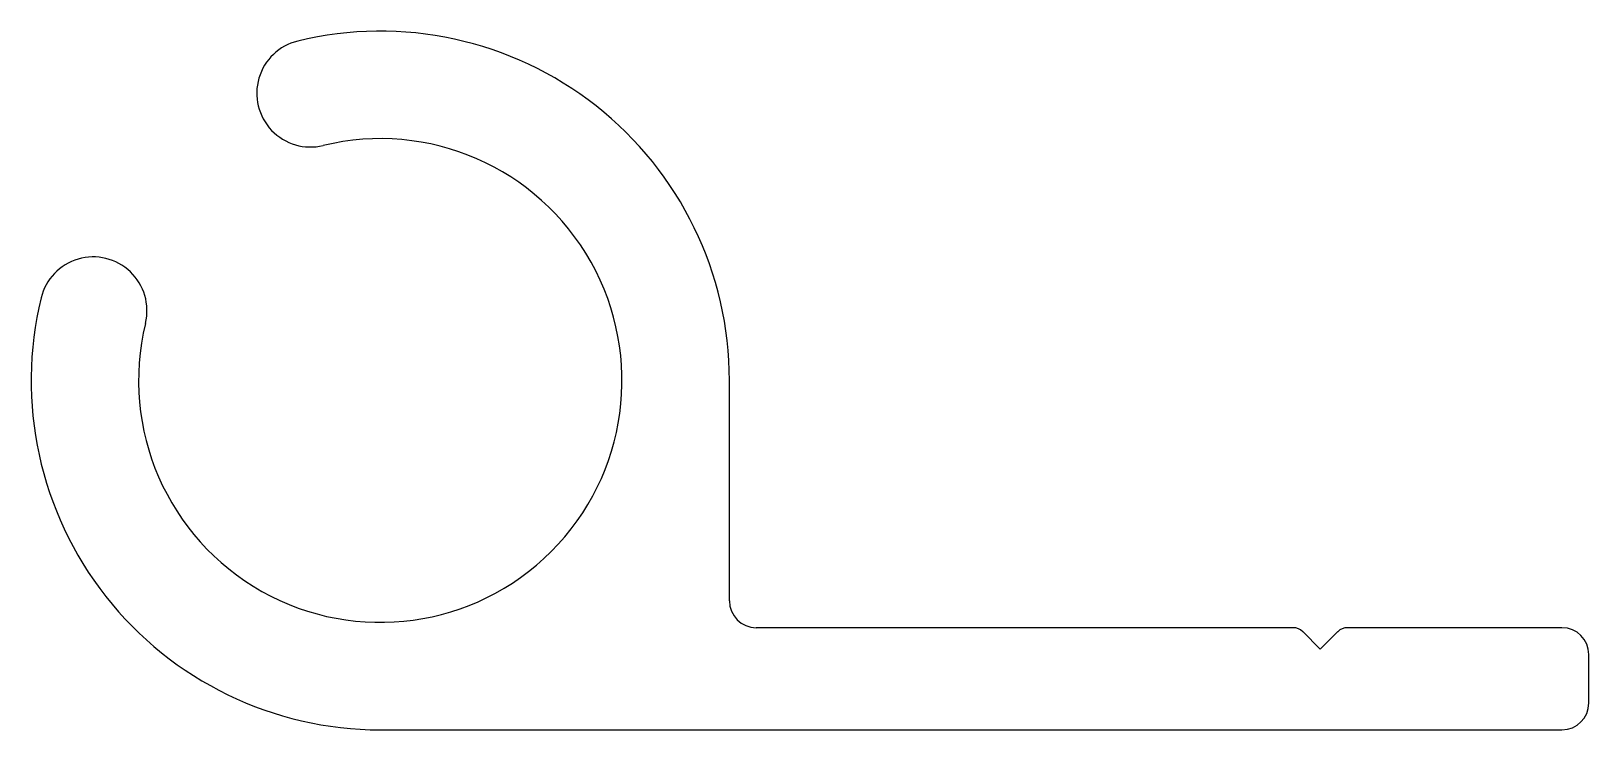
# Model space of a CAD drawing. Extents: x 0.9 to 29.9, y 1 to 14.
import ezdxf

# ---------------------------------------------------------------- set-up
doc = ezdxf.new("R2010")
doc.units = 0
doc.layers.get('0').update_dxf_attribs({"linetype": 'CONTINUOUS'})

msp = doc.modelspace()

# ---------------------------------------------------------------- linework, layer by layer
for p, q in [((13.882, 3.446), (13.882, 7.546)), ((24.378, 2.946), (14.382, 2.946)), ((29.382, 2.946), (25.385, 2.946)), ((24.882, 2.546), (24.555, 2.873)), ((25.209, 2.873), (24.882, 2.546)), ((29.882, 1.546), (29.882, 2.446)), ((7.382, 1.046), (29.382, 1.046))]:
    msp.add_line(p, q)
for centre, radius, start, end in [((7.382, 7.546), 6.5, 0, 103.6677), ((6.082, 12.891), 1, 103.6677, 283.6677), ((7.382, 7.546), 4.5, 166.3323, 103.6677), ((2.038, 8.846), 1, 346.3323, 166.3323), ((7.382, 7.546), 6.5, 166.3323, 270), ((14.382, 3.446), 0.5, 180, 270), ((24.378, 2.696), 0.25, 45, 90), ((25.385, 2.696), 0.25, 90, 135), ((29.382, 2.446), 0.5, 0, 90), ((29.382, 1.546), 0.5, 270, 0)]:
    msp.add_arc(centre, radius, start, end)

doc.saveas('drawing.dxf')
